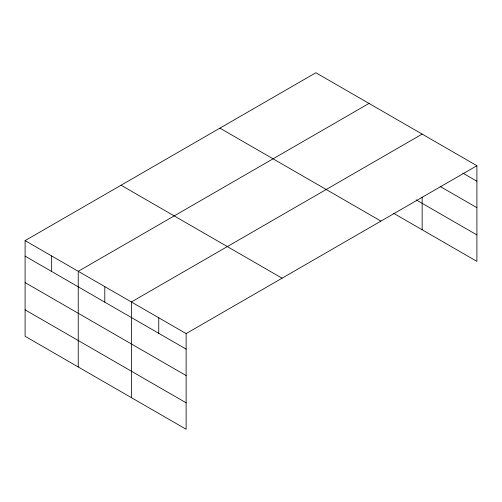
<?xml version="1.0" encoding="UTF-8"?>
<svg xmlns="http://www.w3.org/2000/svg" width="502" height="502" viewBox="0 0 502 502"><rect width="100%" height="100%" fill="white"/><g stroke="black" fill="none" stroke-linecap="round" stroke-linejoin="round"><path stroke-width="0.75" d="M25.1 240.621L186.123 333.592L186.123 429.254L25.1 336.29L25.1 240.621L315.877 72.746L476.9 165.71L476.9 261.379L393.593 213.281M369.014 103.425L78.237 271.3L78.237 366.968M422.151 134.103L131.373 301.978L131.373 397.647M186.123 333.592L476.9 165.71M462.882 173.146L476.9 181.241M440.179 186.487L476.9 207.684M416.171 199.871L476.9 234.93M219.92 128.142L380.943 221.112M121.057 185.219L282.08 278.19M25.1 256.152L186.123 349.116M25.1 282.595L186.123 375.565M25.1 309.841L186.123 402.811M422.151 197.098L422.151 229.772M158.751 317.785L158.751 333.315M104.805 286.642L104.805 302.166M51.668 255.964L51.668 271.488"/></g></svg>
